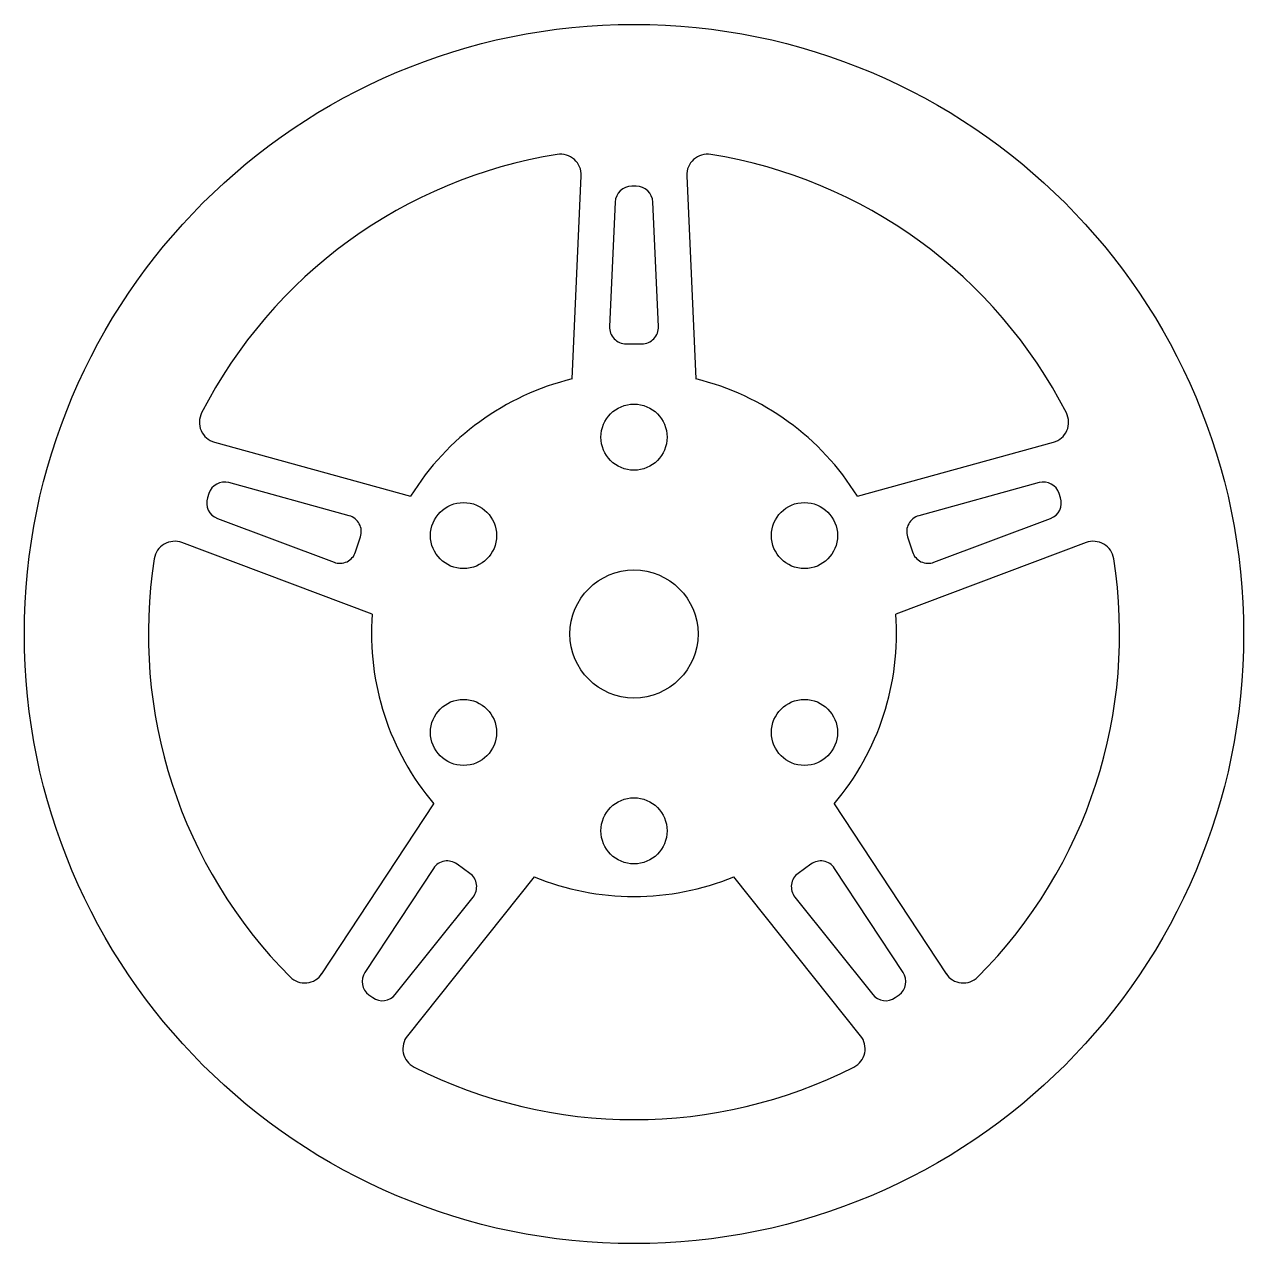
# Model space of a CAD drawing. Header units: millimetres. Extents: x -2.95 to 2.95, y -2.95 to 2.95.
import ezdxf

# ---------------------------------------------------------------- set-up
doc = ezdxf.new("R2010")
doc.units = ezdxf.units.MM

msp = doc.modelspace()

# ---------------------------------------------------------------- linework, layer by layer
at = {"color": 7, "linetype": 'Continuous', "lineweight": 25}
for p, q in [((-0.3, 1.2341), (-0.2554, 2.2172)), ((0.2554, 2.2172), (0.3, 1.2341)), ((0.0111, 2.1667), (-0.0111, 2.1667)), ((-0.091, 2.0903), (-0.1183, 1.4877)), ((0.1183, 1.4877), (0.091, 2.0903)), ((-0.0384, 1.4041), (0.0384, 1.4041)), ((-2.0298, 0.9281), (-1.081, 0.6667)), ((1.081, 0.6667), (2.0298, 0.9281)), ((-1.3783, 0.5723), (-1.9599, 0.7325)), ((1.9599, 0.7325), (1.3783, 0.5723)), ((-2.0572, 0.6801), (-2.064, 0.659)), ((2.064, 0.659), (2.0572, 0.6801)), ((-2.0161, 0.5594), (-1.4514, 0.3472)), ((1.4514, 0.3472), (2.0161, 0.5594)), ((-1.2664, 0.096), (-2.1876, 0.4422)), ((-1.3472, 0.3974), (-1.3235, 0.4704)), ((2.1876, 0.4422), (1.2664, 0.096)), ((1.3235, 0.4704), (1.3472, 0.3974)), ((-1.5099, -1.6437), (-0.9681, -0.822)), ((0.9681, -0.822), (1.5099, -1.6437)), ((-0.7942, -1.1585), (-0.8564, -1.1133)), ((0.8564, -1.1133), (0.7942, -1.1585)), ((-0.9702, -1.134), (-1.3023, -1.6376)), ((-0.4827, -1.1747), (-1.0966, -1.9439)), ((1.0966, -1.9439), (0.4827, -1.1747)), ((1.3023, -1.6376), (0.9702, -1.134)), ((-1.155, -1.7446), (-0.7787, -1.2731)), ((0.7787, -1.2731), (1.155, -1.7446)), ((-1.2825, -1.7464), (-1.2646, -1.7594)), ((1.2646, -1.7594), (1.2825, -1.7464))]:
    msp.add_line(p, q, dxfattribs=at)
for centre, radius in [((0, 0), 2.95), ((0, 0.9525), 0.16), ((-0.8249, 0.4763), 0.16), ((0.8249, 0.4763), 0.16), ((0, 0), 0.31), ((-0.8249, -0.4763), 0.16), ((0.8249, -0.4763), 0.16), ((0, -0.9525), 0.16)]:
    msp.add_circle(centre, radius, dxfattribs=at)
for centre, radius, start, end in [((0, 0), 2.35, 99.08601, 152.91399), ((-0.3553, 2.2218), 0.1, 357.40358, 99.08601), ((0.3553, 2.2218), 0.1, 80.91399, 182.59642), ((0, 0), 2.35, 27.08601, 80.91399), ((-0.0111, 2.0867), 0.08, 90, 177.40358), ((0.0111, 2.0867), 0.08, 2.59642, 90), ((-0.0384, 1.4841), 0.08, 177.40358, 270), ((0.0384, 1.4841), 0.08, 270, 2.59642), ((0, 0), 1.27, 103.66358, 148.33642), ((0, 0), 1.27, 31.66358, 76.33642), ((-2.0032, 1.0245), 0.1, 152.91399, 254.59642), ((2.0032, 1.0245), 0.1, 285.40358, 27.08601), ((-1.9811, 0.6554), 0.08, 74.59642, 162), ((1.9811, 0.6554), 0.08, 18, 105.40358), ((-1.988, 0.6343), 0.08, 162, 249.40358), ((1.988, 0.6343), 0.08, 290.59642, 18), ((-1.3996, 0.4951), 0.08, 342, 74.59642), ((1.3996, 0.4951), 0.08, 105.40358, 198), ((-2.2228, 0.3486), 0.1, 69.40358, 171.08601), ((2.2228, 0.3486), 0.1, 8.91399, 110.59642), ((0, 0), 2.35, 171.08601, 224.91399), ((-1.4233, 0.4221), 0.08, 249.40358, 342), ((1.4233, 0.4221), 0.08, 198, 290.59642), ((0, 0), 2.35, 315.08601, 8.91399), ((0, 0), 1.27, 175.66358, 220.33642), ((0, 0), 1.27, 319.66358, 4.33642), ((-0.9034, -1.1781), 0.08, 54, 146.59642), ((0.9034, -1.1781), 0.08, 33.40358, 126), ((-0.8412, -1.2232), 0.08, 321.40358, 54), ((0, 0), 1.27, 247.66358, 292.33642), ((0.8412, -1.2232), 0.08, 126, 218.59642), ((-1.5934, -1.5886), 0.1, 224.91399, 326.59642), ((-1.2355, -1.6816), 0.08, 146.59642, 234), ((1.2355, -1.6816), 0.08, 306, 33.40358), ((1.5934, -1.5886), 0.1, 213.40358, 315.08601), ((-1.2175, -1.6947), 0.08, 234, 321.40358), ((1.2175, -1.6947), 0.08, 218.59642, 306), ((-1.0185, -2.0063), 0.1, 141.40358, 243.08601), ((1.0185, -2.0063), 0.1, 296.91399, 38.59642), ((0, 0), 2.35, 243.08601, 296.91399)]:
    msp.add_arc(centre, radius, start, end, dxfattribs=at)

doc.saveas('drawing.dxf')
